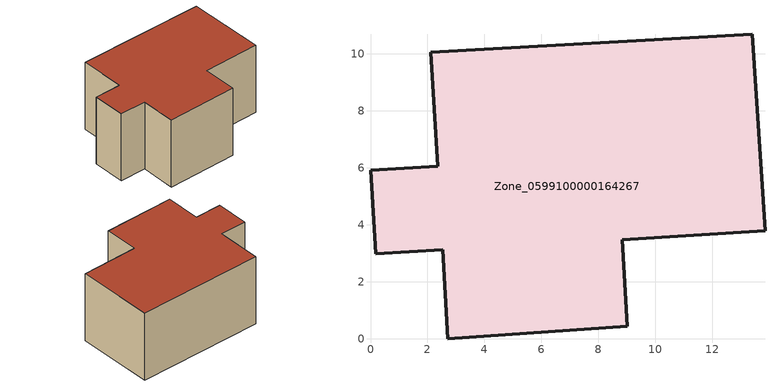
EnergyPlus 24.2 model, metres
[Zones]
Zone_0599100000164267
 floor ground (C_G): 8.84,3.47 9.01,0.44 2.71,0 2.53,3.13 0.18,2.99 0,5.92 2.36,6.06 2.12,10.06 13.39,10.69 13.84,3.8 z0
 wall outside (C_F): 2.36,6.06 0,5.92 0.18,2.99 2.53,3.13 2.71,0 9.01,0.44 8.84,3.47 13.84,3.8 13.39,10.69 2.12,10.06 2.36,6.06 z0:6.32
 roof outside (C_R): 13.39,10.69 2.12,10.06 2.36,6.06 0,5.92 0.18,2.99 2.53,3.13 2.71,0 9.01,0.44 8.84,3.47 13.84,3.8 z6.32
[BUILDING]
Pand.0599100000164267: North Axis=0; Terrain=City; Loads Convergence Tolerance Value=0.04; Temperature Convergence Tolerance Value=0.4; Solar Distribution=FullExterior; Maximum Number of Warmup Days=25; Minimum Number of Warmup Days=1
[Site:Location]
Rotterdam.The.Hague.AP_ZH_NLD Design_Conditions: Latitude=51.96; Longitude=4.45; Time Zone=1; Elevation=-4.5
[SITE:GROUNDTEMPERATURE:BUILDINGSURFACE]
18, 18, 18, 18, 18, 18, 18, 18, 18, 18, 18, 18
[MATERIAL] Thermal Absorptance=0.9; Solar Absorptance=0.7; Visible Absorptance=0.7
Name | Roughness | Thickness | Conductivity | Density | Specific Heat
G.TI.1946-1964 | MediumSmooth | 0.15 | 1 | 540 | 1210
F.TI.1946-1964 | Rough | 0.3 | 0.857143 | 1920 | 840
R.TI.1946-1964 | MediumRough | 0.2 | 0.277778 | 1500 | 1000
[CONSTRUCTION]
C_G: G.TI.1946-1964
C_F: F.TI.1946-1964
C_R: R.TI.1946-1964
[ZONE]
Zone_0599100000164267: Type=1; Multiplier=1; Ceiling Height=Autocalculate; Volume=Autocalculate; Floor Area=autocalculate; Part of Total Floor Area=Yes
[ZONEINFILTRATION:DESIGNFLOWRATE]
Infil_Zone_0599100000164267: Zone or ZoneList or Space or SpaceList=Zone_0599100000164267; Schedule=AlwaysOn; Design Flow Rate Calculation Method=Flow/Area; Flow Rate per Floor Area=0.003; Constant Term Coefficient=1; Temperature Term Coefficient=0; Velocity Term Coefficient=0; Velocity Squared Term Coefficient=0
[HVACTEMPLATE:ZONE:IDEALLOADSAIRSYSTEM]
Zone_0599100000164267: Maximum Heating Supply Air Temperature=50; Minimum Cooling Supply Air Temperature=13; Maximum Heating Supply Air Humidity Ratio=0.0156; Minimum Cooling Supply Air Humidity Ratio=0.0077; Heating Limit=NoLimit; Cooling Limit=NoLimit; Dehumidification Control Type=ConstantSensibleHeatRatio; Cooling Sensible Heat Ratio=0.7; Dehumidification Setpoint=60; Humidification Control Type=None; Humidification Setpoint=30; Outdoor Air Method=None; Outdoor Air Flow Rate per Person=0.00944; Outdoor Air Flow Rate per Zone Floor Area=0; Outdoor Air Flow Rate per Zone=0; Demand Controlled Ventilation Type=None; Outdoor Air Economizer Type=NoEconomizer; Heat Recovery Type=None; Sensible Heat Recovery Effectiveness=0.7; Latent Heat Recovery Effectiveness=0.65
[ZONECONTROL:THERMOSTAT]
ThermostatControl_Zone_0599100000164267: Zone or ZoneList=Zone_0599100000164267; Control Type Schedule=DualSetpointControlType; Control 1=Thermostat_Zone_0599100000164267; Temperature Difference Between Cutout And Setpoint=0
[THERMOSTATSETPOINT:DUALSETPOINT]
Thermostat_Zone_0599100000164267: Heating Setpoint Temperature Schedule=HeatingSetpoint_Zone_0599100000164267; Cooling Setpoint Temperature Schedule=CoolingSetpoint_Zone_0599100000164267
[SCHEDULE:COMPACT]
HeatingSetpoint_Zone_0599100000164267: Through: 12/31, For: AllDays, Until: 24:00, 21
CoolingSetpoint_Zone_0599100000164267: Through: 12/31, For: AllDays, Until: 24:00, 24
DualSetpointControlType: Through: 12/31, For: AllDays, Until: 24:00, 4
AlwaysOn: Through: 12/31, For: AllDays, Until: 24:00, 1
